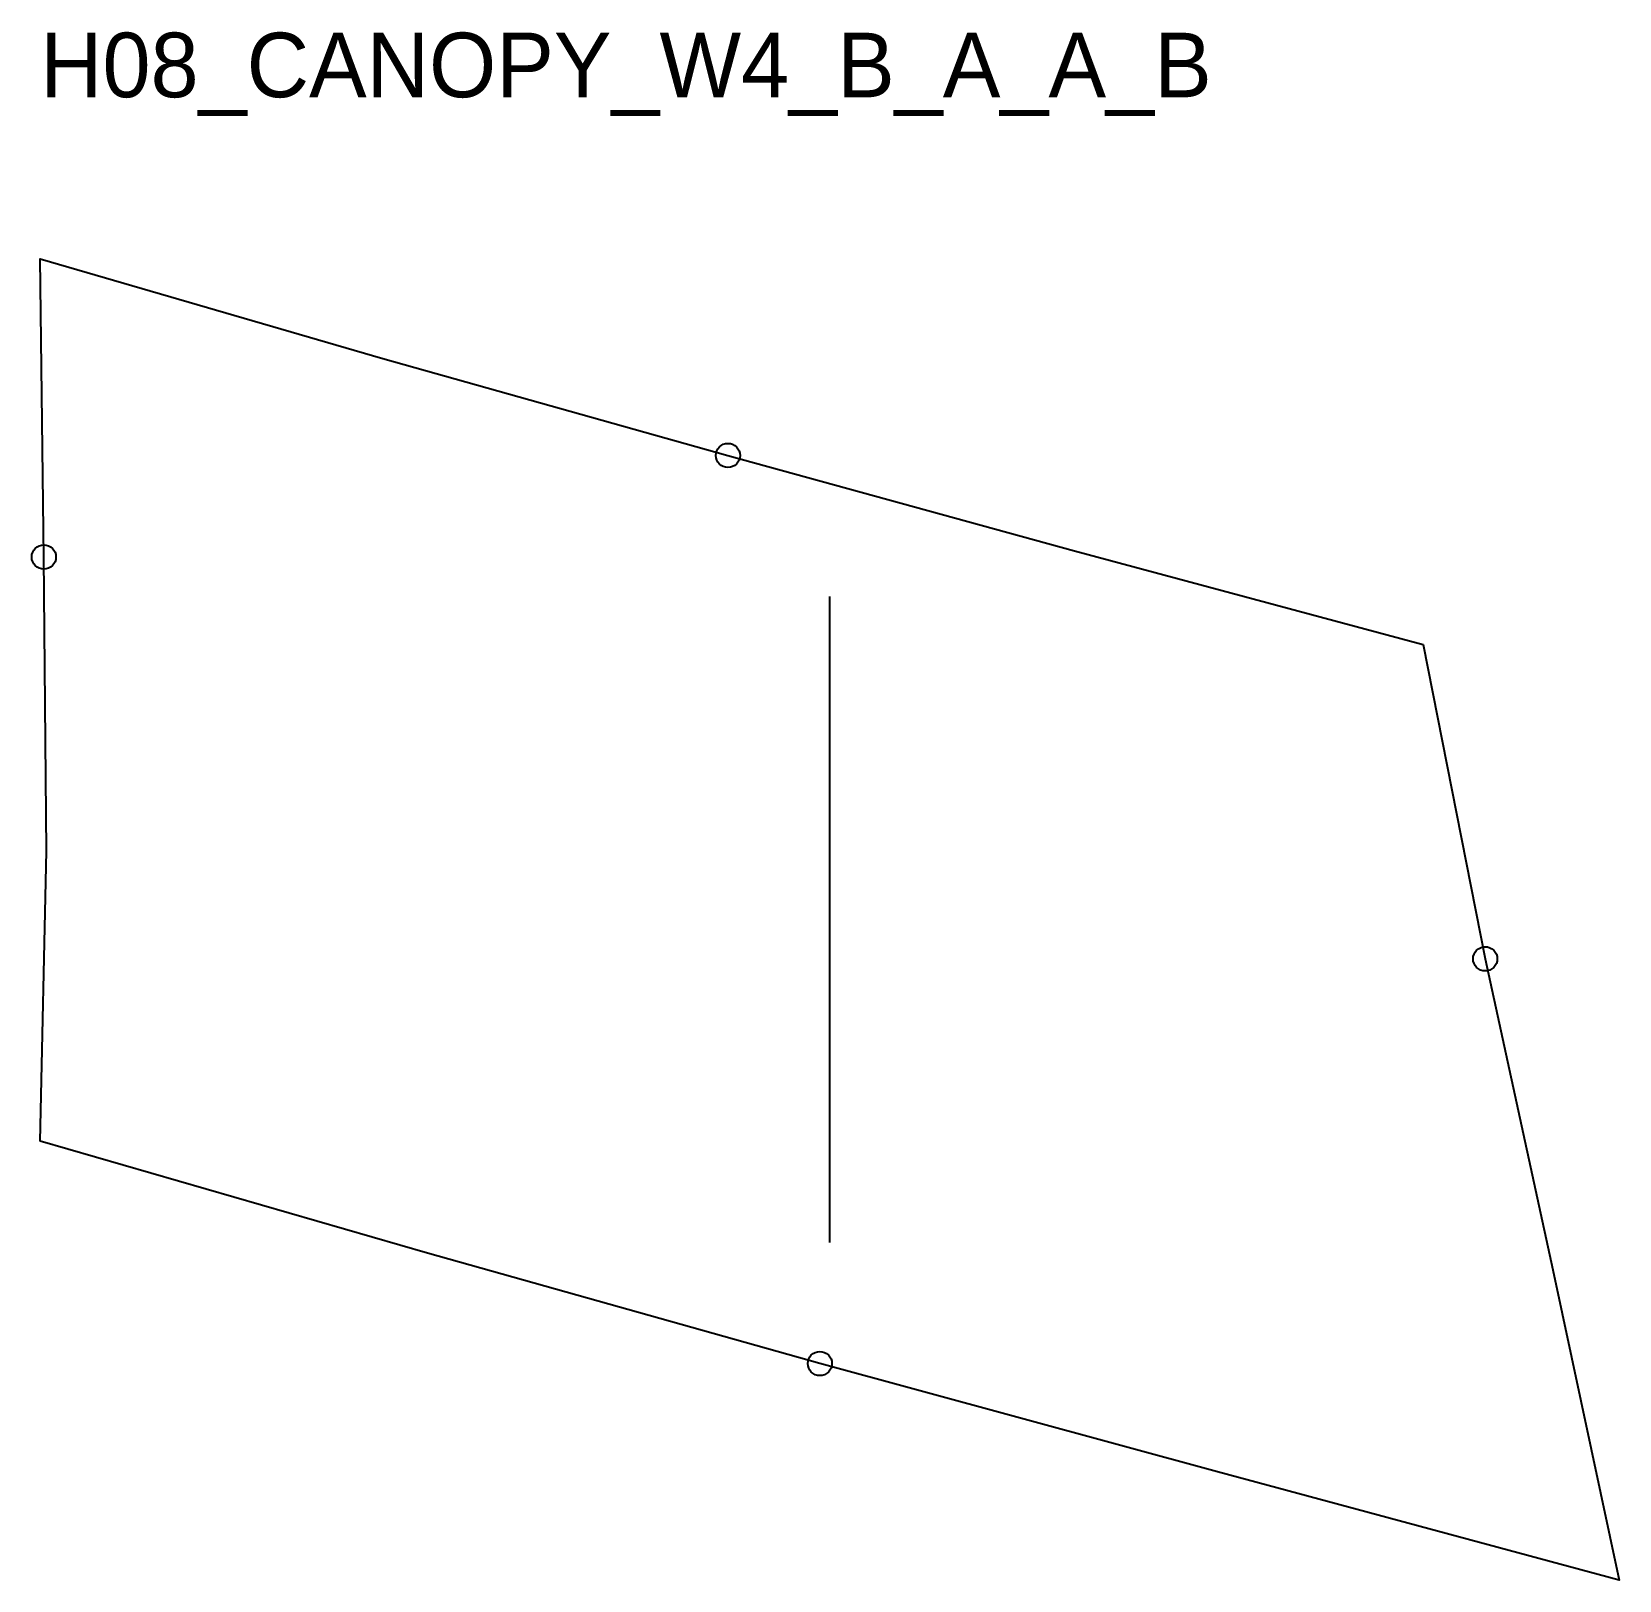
# Model space of a CAD drawing. Header units: millimetres. Extents: x -1 to 196, y -54 to 137.
import ezdxf

# ---------------------------------------------------------------- set-up
doc = ezdxf.new("R2010")
doc.units = ezdxf.units.MM
for name, color, linetype in [('CUT', 1, 'Continuous'), ('GRAIN', 3, 'Continuous'), ('ID', 7, 'Continuous'), ('NOTCH', 2, 'Continuous'), ('SEAM', 5, 'Continuous')]:
    doc.layers.add(name, color=color, linetype=linetype)

msp = doc.modelspace()

# ---------------------------------------------------------------- linework, layer by layer
at = {"layer": 'CUT'}
msp.add_lwpolyline([(0, 0), (0.79, 35.95), (0.46, 72.36), (0, 109.3), (42.45, 96.96), (85.17, 84.94), (128.1, 73.11), (171.25, 61.53), (178.95, 22.6), (187.33, -15.93), (195.55, -54.36), (145.8, -40.95), (96.56, -27.52), (47.96, -13.83), (0, 0)], close=True, dxfattribs=at)
at = {"layer": 'GRAIN'}
msp.add_line((97.78, -12.53), (97.78, 67.47), dxfattribs=at)
at = {"layer": 'NOTCH'}
for centre in [(85.17, 84.94), (0.46, 72.36), (178.95, 22.6), (96.56, -27.52)]:
    msp.add_circle(centre, 1.5, dxfattribs=at)
at = {"layer": 'SEAM'}
msp.add_lwpolyline([(0, 0), (0.79, 35.95), (0.46, 72.36), (0, 109.3), (42.45, 96.96), (85.17, 84.94), (128.1, 73.11), (171.25, 61.53), (178.95, 22.6), (187.33, -15.93), (195.55, -54.36), (145.8, -40.95), (96.56, -27.52), (47.96, -13.83)], close=True, dxfattribs=at)

# ---------------------------------------------------------------- texts
at = {"layer": 'ID'}
msp.add_text('H08_CANOPY_W4_B_A_A_B', height=8, dxfattribs=at).set_placement((0, 129.3))

doc.saveas('drawing.dxf')
